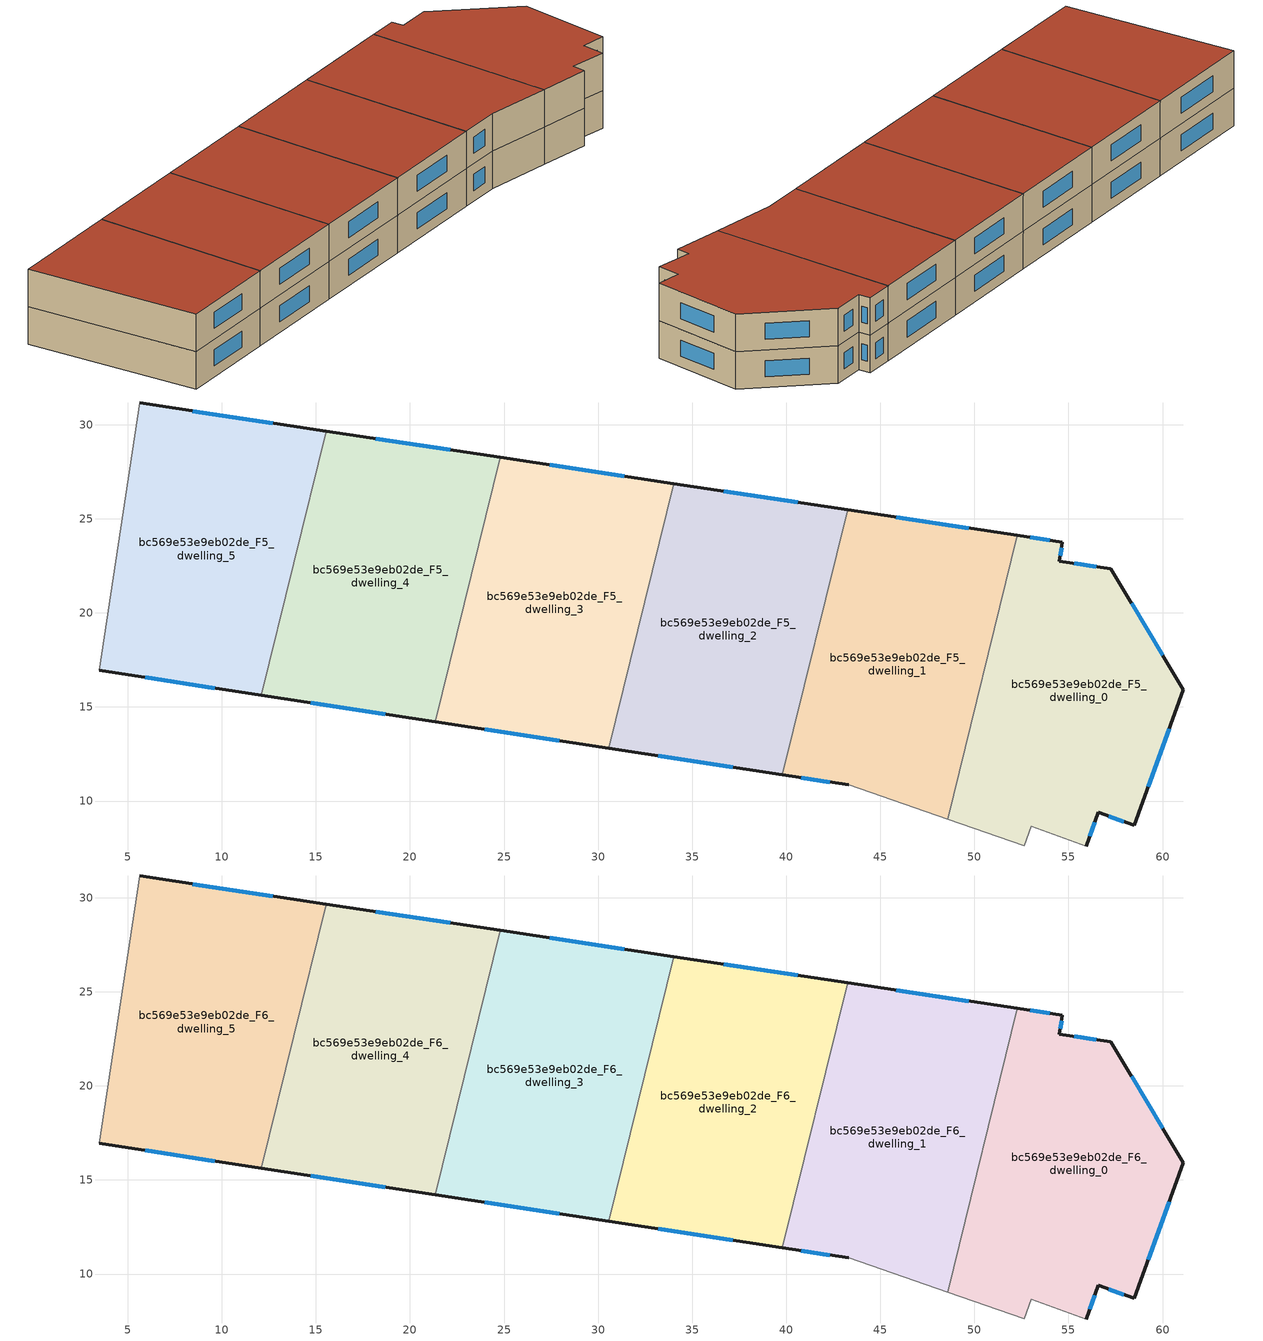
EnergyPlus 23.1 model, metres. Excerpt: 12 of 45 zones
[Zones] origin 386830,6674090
bc569e53e9eb02de_F5_dwelling_0
 floor to bc569e53e9eb02de_F4_dwelling_0 (EU_floor_Construction): 57.26,22.35 61.11,15.9 58.49,8.72 56.59,9.4 55.94,7.61 53.02,8.67 52.65,7.64 48.58,9.04 52.28,24.12 54.68,23.76 54.52,22.75 z15
 wall outside (EU_wall_Construction): 55.94,7.61 56.59,9.4 58.49,8.72 61.11,15.9 57.26,22.35 54.52,22.75 54.68,23.76 52.28,24.12 z15:18
 wall adiabatic (EU_wall_Construction): 48.58,9.04 52.65,7.64 53.02,8.67 55.94,7.61 z15:18
 wall to bc569e53e9eb02de_F5_dwelling_1 (EU_wall_Construction): 52.28,24.12 48.58,9.04 z15:18
 window (EU_Window_Construction): 59.24,10.77 60.36,13.85 / 57.13,9.2 57.95,8.91 / 56.12,8.12 56.4,8.89 / 53.99,23.86 52.97,24.02 / 54.57,23.04 54.63,23.47 / 56.47,22.46 55.3,22.63 / 60.01,17.74 58.36,20.51 z15.86:17.14
bc569e53e9eb02de_F5_dwelling_1
 floor to bc569e53e9eb02de_F4_dwelling_1 (EU_floor_Construction): 52.28,24.12 48.58,9.04 43.31,10.86 39.79,11.39 43.26,25.48 z15
 wall outside (EU_wall_Construction): 52.28,24.12 43.26,25.48 / 39.79,11.39 43.31,10.86 z15:18
 wall to bc569e53e9eb02de_F5_dwelling_2 (EU_wall_Construction): 43.26,25.48 39.79,11.39 z15:18
 wall adiabatic (EU_wall_Construction): 43.31,10.86 48.58,9.04 z15:18
 window (EU_Window_Construction): 49.71,24.51 45.84,25.09 / 40.8,11.24 42.31,11.01 z15.86:17.14
bc569e53e9eb02de_F5_dwelling_2
 floor to bc569e53e9eb02de_F4_dwelling_2 (EU_floor_Construction): 43.26,25.48 39.79,11.39 30.57,12.8 34.03,26.87 z15
 wall outside (EU_wall_Construction): 43.26,25.48 34.03,26.87 / 30.57,12.8 39.79,11.39 z15:18
 wall to bc569e53e9eb02de_F5_dwelling_3 (EU_wall_Construction): 34.03,26.87 30.57,12.8 z15:18
 window (EU_Window_Construction): 40.62,25.88 36.67,26.47 / 33.21,12.4 37.16,11.8 z15.86:17.14
bc569e53e9eb02de_F5_dwelling_3
 floor to bc569e53e9eb02de_F4_dwelling_3 (EU_floor_Construction): 34.03,26.87 30.57,12.8 21.34,14.21 24.79,28.27 z15
 wall outside (EU_wall_Construction): 34.03,26.87 24.79,28.27 / 21.34,14.21 30.57,12.8 z15:18
 wall to bc569e53e9eb02de_F5_dwelling_4 (EU_wall_Construction): 24.79,28.27 21.34,14.21 z15:18
 window (EU_Window_Construction): 31.39,27.27 27.43,27.87 / 23.97,13.81 27.93,13.21 z15.86:17.14
bc569e53e9eb02de_F5_dwelling_4
 floor to bc569e53e9eb02de_F4_dwelling_4 (EU_floor_Construction): 24.79,28.27 21.34,14.21 12.09,15.63 15.54,29.66 z15
 wall outside (EU_wall_Construction): 24.79,28.27 15.54,29.66 / 12.09,15.63 21.34,14.21 z15:18
 wall to bc569e53e9eb02de_F5_dwelling_5 (EU_wall_Construction): 15.54,29.66 12.09,15.63 z15:18
 window (EU_Window_Construction): 22.15,28.66 18.18,29.26 / 14.73,15.22 18.69,14.62 z15.86:17.14
bc569e53e9eb02de_F5_dwelling_5
 floor to bc569e53e9eb02de_F4_dwelling_5 (EU_floor_Construction): 15.54,29.66 12.09,15.63 3.48,16.94 5.63,31.16 z15
 wall outside (EU_wall_Construction): 15.54,29.66 5.63,31.16 / 3.48,16.94 12.09,15.63 z15:18
 wall adiabatic (EU_wall_Construction): 5.63,31.16 3.48,16.94 z15:18
 window (EU_Window_Construction): 12.71,30.09 8.46,30.73 / 5.94,16.57 9.63,16 z15.86:17.14
bc569e53e9eb02de_F6_dwelling_0
 floor to bc569e53e9eb02de_F5_dwelling_0 (EU_floor_Construction): 57.26,22.35 61.11,15.9 58.49,8.72 56.59,9.4 55.94,7.61 53.02,8.67 52.65,7.64 48.58,9.04 52.28,24.12 54.68,23.76 54.52,22.75 z18
 wall outside (EU_wall_Construction): 55.94,7.61 56.59,9.4 58.49,8.72 61.11,15.9 57.26,22.35 54.52,22.75 54.68,23.76 52.28,24.12 z18:21
 wall adiabatic (EU_wall_Construction): 48.58,9.04 52.65,7.64 53.02,8.67 55.94,7.61 z18:21
 wall to bc569e53e9eb02de_F6_dwelling_1 (EU_wall_Construction): 52.28,24.12 48.58,9.04 z18:21
 window (EU_Window_Construction): 59.24,10.77 60.36,13.85 / 57.13,9.2 57.95,8.91 / 56.12,8.12 56.4,8.89 / 53.99,23.86 52.97,24.02 / 54.57,23.04 54.63,23.47 / 56.47,22.46 55.3,22.63 / 60.01,17.74 58.36,20.51 z18.86:20.14
 roof outside (EU_roof_Construction): 58.49,8.72 61.11,15.9 57.26,22.35 54.52,22.75 54.68,23.76 52.28,24.12 48.58,9.04 52.65,7.64 53.02,8.67 55.94,7.61 56.59,9.4 z21
bc569e53e9eb02de_F6_dwelling_1
 floor to bc569e53e9eb02de_F5_dwelling_1 (EU_floor_Construction): 52.28,24.12 48.58,9.04 43.31,10.86 39.79,11.39 43.26,25.48 z18
 wall outside (EU_wall_Construction): 52.28,24.12 43.26,25.48 / 39.79,11.39 43.31,10.86 z18:21
 wall to bc569e53e9eb02de_F6_dwelling_2 (EU_wall_Construction): 43.26,25.48 39.79,11.39 z18:21
 wall adiabatic (EU_wall_Construction): 43.31,10.86 48.58,9.04 z18:21
 window (EU_Window_Construction): 49.71,24.51 45.84,25.09 / 40.8,11.24 42.31,11.01 z18.86:20.14
 roof outside (EU_roof_Construction): 48.58,9.04 52.28,24.12 43.26,25.48 39.79,11.39 43.31,10.86 z21
bc569e53e9eb02de_F6_dwelling_2
 floor to bc569e53e9eb02de_F5_dwelling_2 (EU_floor_Construction): 43.26,25.48 39.79,11.39 30.57,12.8 34.03,26.87 z18
 wall outside (EU_wall_Construction): 43.26,25.48 34.03,26.87 / 30.57,12.8 39.79,11.39 z18:21
 wall to bc569e53e9eb02de_F6_dwelling_3 (EU_wall_Construction): 34.03,26.87 30.57,12.8 z18:21
 window (EU_Window_Construction): 40.62,25.88 36.67,26.47 / 33.21,12.4 37.16,11.8 z18.86:20.14
 roof outside (EU_roof_Construction): 39.79,11.39 43.26,25.48 34.03,26.87 30.57,12.8 z21
bc569e53e9eb02de_F6_dwelling_3
 floor to bc569e53e9eb02de_F5_dwelling_3 (EU_floor_Construction): 34.03,26.87 30.57,12.8 21.34,14.21 24.79,28.27 z18
 wall outside (EU_wall_Construction): 34.03,26.87 24.79,28.27 / 21.34,14.21 30.57,12.8 z18:21
 wall to bc569e53e9eb02de_F6_dwelling_4 (EU_wall_Construction): 24.79,28.27 21.34,14.21 z18:21
 window (EU_Window_Construction): 31.39,27.27 27.43,27.87 / 23.97,13.81 27.93,13.21 z18.86:20.14
 roof outside (EU_roof_Construction): 30.57,12.8 34.03,26.87 24.79,28.27 21.34,14.21 z21
bc569e53e9eb02de_F6_dwelling_4
 floor to bc569e53e9eb02de_F5_dwelling_4 (EU_floor_Construction): 24.79,28.27 21.34,14.21 12.09,15.63 15.54,29.66 z18
 wall outside (EU_wall_Construction): 24.79,28.27 15.54,29.66 / 12.09,15.63 21.34,14.21 z18:21
 wall to bc569e53e9eb02de_F6_dwelling_5 (EU_wall_Construction): 15.54,29.66 12.09,15.63 z18:21
 window (EU_Window_Construction): 22.15,28.66 18.18,29.26 / 14.73,15.22 18.69,14.62 z18.86:20.14
 roof outside (EU_roof_Construction): 21.34,14.21 24.79,28.27 15.54,29.66 12.09,15.63 z21
bc569e53e9eb02de_F6_dwelling_5
 floor to bc569e53e9eb02de_F5_dwelling_5 (EU_floor_Construction): 15.54,29.66 12.09,15.63 3.48,16.94 5.63,31.16 z18
 wall outside (EU_wall_Construction): 15.54,29.66 5.63,31.16 / 3.48,16.94 12.09,15.63 z18:21
 wall adiabatic (EU_wall_Construction): 5.63,31.16 3.48,16.94 z18:21
 window (EU_Window_Construction): 12.71,30.09 8.46,30.73 / 5.94,16.57 9.63,16 z18.86:20.14
 roof outside (EU_roof_Construction): 12.09,15.63 15.54,29.66 5.63,31.16 3.48,16.94 z21
[Building]
EU S2 Campaign: North Axis=0; Terrain=City; Solar Distribution=FullExterior
[Site:Location]
Helsinki-Vantaa.AP: Latitude=60.317; Longitude=24.963; Time Zone=2; Elevation=54.6
[SizingPeriod:WeatherFileDays]
AnnualSizingPeriod: Begin Month=1; Begin Day of Month=1; End Month=12; End Day of Month=31; Day of Week for Start Day=Monday; Use Weather File Daylight Saving Period=No; Use Weather File Rain and Snow Indicators=No
[MATERIAL]
EU_InternalMass_Material: Roughness=MediumRough; Thickness=0.1; Conductivity=1; Density=1800; Specific Heat=900; Thermal Absorptance=0.9; Solar Absorptance=0.7; Visible Absorptance=0.7
[MATERIAL:NOMASS] Roughness=MediumRough; Thermal Absorptance=0.9; Solar Absorptance=0.7; Visible Absorptance=0.7
Name | Thermal Resistance
EU_wall_NoMass | 2.6932
EU_roof_NoMass | 3.19818
EU_floor_NoMass | 2.22482
[WINDOWMATERIAL:SIMPLEGLAZINGSYSTEM]
EU_Window_SimpleGlazing: UFactor=2.14966; Solar Heat Gain Coefficient=0.7; Visible Transmittance=0.7
[CONSTRUCTION]
EU_wall_Construction: EU_wall_NoMass
EU_roof_Construction: EU_roof_NoMass
EU_floor_Construction: EU_floor_NoMass
EU_Window_Construction: EU_Window_SimpleGlazing
EU_InternalMass_Construction: EU_InternalMass_Material
[ZONE] Type=1; Multiplier=1; Ceiling Height=autocalculate; Floor Area=autocalculate; Part of Total Floor Area=Yes
Name | Volume
bc569e53e9eb02de_F5_dwelling_0; bc569e53e9eb02de_F6_dwelling_0 | 404.209
bc569e53e9eb02de_F5_dwelling_1; bc569e53e9eb02de_F6_dwelling_1; bc569e53e9eb02de_F5_dwelling_3; bc569e53e9eb02de_F6_dwelling_3 | 404.198
bc569e53e9eb02de_F5_dwelling_2; bc569e53e9eb02de_F6_dwelling_2 | 404.221
bc569e53e9eb02de_F5_dwelling_4; bc569e53e9eb02de_F6_dwelling_4 | 404.187
bc569e53e9eb02de_F5_dwelling_5; bc569e53e9eb02de_F6_dwelling_5 | 404.208
[INTERNALMASS] Construction=EU_InternalMass_Construction
Name | Zone or ZoneList | Surface Area
bc569e53e9eb02de_F5_dwelling_0_EU_InternalMass | bc569e53e9eb02de_F5_dwelling_0 | 134.736
bc569e53e9eb02de_F5_dwelling_1_EU_InternalMass | bc569e53e9eb02de_F5_dwelling_1 | 134.733
bc569e53e9eb02de_F5_dwelling_2_EU_InternalMass | bc569e53e9eb02de_F5_dwelling_2 | 134.74
bc569e53e9eb02de_F5_dwelling_3_EU_InternalMass | bc569e53e9eb02de_F5_dwelling_3 | 134.733
bc569e53e9eb02de_F5_dwelling_4_EU_InternalMass | bc569e53e9eb02de_F5_dwelling_4 | 134.729
bc569e53e9eb02de_F5_dwelling_5_EU_InternalMass | bc569e53e9eb02de_F5_dwelling_5 | 134.736
bc569e53e9eb02de_F6_dwelling_0_EU_InternalMass | bc569e53e9eb02de_F6_dwelling_0 | 134.736
bc569e53e9eb02de_F6_dwelling_1_EU_InternalMass | bc569e53e9eb02de_F6_dwelling_1 | 134.733
bc569e53e9eb02de_F6_dwelling_2_EU_InternalMass | bc569e53e9eb02de_F6_dwelling_2 | 134.74
bc569e53e9eb02de_F6_dwelling_3_EU_InternalMass | bc569e53e9eb02de_F6_dwelling_3 | 134.733
bc569e53e9eb02de_F6_dwelling_4_EU_InternalMass | bc569e53e9eb02de_F6_dwelling_4 | 134.729
bc569e53e9eb02de_F6_dwelling_5_EU_InternalMass | bc569e53e9eb02de_F6_dwelling_5 | 134.736
[OTHEREQUIPMENT] Fuel Type=Electricity; Design Level Calculation Method=Watts/Area; Power per Zone Floor Area=1; Fraction Latent=0; Fraction Radiant=0; Fraction Lost=0; Carbon Dioxide Generation Rate=0; EndUse Subcategory=EU_Step8_InternalGains
Name | Zone or ZoneList or Space or SpaceList | Schedule
EU_Step8_InternalGain_bc569e53e9eb02de_F5_dwelling_0_f000 | bc569e53e9eb02de_F5_dwelling_0 | EU_Step8_GainSchedule_bc569e53e9eb02de_F5_dwelling_0_f000
EU_Step8_InternalGain_bc569e53e9eb02de_F5_dwelling_1_f000 | bc569e53e9eb02de_F5_dwelling_1 | EU_Step8_GainSchedule_bc569e53e9eb02de_F5_dwelling_1_f000
EU_Step8_InternalGain_bc569e53e9eb02de_F5_dwelling_2_f000 | bc569e53e9eb02de_F5_dwelling_2 | EU_Step8_GainSchedule_bc569e53e9eb02de_F5_dwelling_2_f000
EU_Step8_InternalGain_bc569e53e9eb02de_F5_dwelling_3_f000 | bc569e53e9eb02de_F5_dwelling_3 | EU_Step8_GainSchedule_bc569e53e9eb02de_F5_dwelling_3_f000
EU_Step8_InternalGain_bc569e53e9eb02de_F5_dwelling_4_f000 | bc569e53e9eb02de_F5_dwelling_4 | EU_Step8_GainSchedule_bc569e53e9eb02de_F5_dwelling_4_f000
EU_Step8_InternalGain_bc569e53e9eb02de_F5_dwelling_5_f000 | bc569e53e9eb02de_F5_dwelling_5 | EU_Step8_GainSchedule_bc569e53e9eb02de_F5_dwelling_5_f000
EU_Step8_InternalGain_bc569e53e9eb02de_F6_dwelling_0_f000 | bc569e53e9eb02de_F6_dwelling_0 | EU_Step8_GainSchedule_bc569e53e9eb02de_F6_dwelling_0_f000
EU_Step8_InternalGain_bc569e53e9eb02de_F6_dwelling_1_f000 | bc569e53e9eb02de_F6_dwelling_1 | EU_Step8_GainSchedule_bc569e53e9eb02de_F6_dwelling_1_f000
EU_Step8_InternalGain_bc569e53e9eb02de_F6_dwelling_2_f000 | bc569e53e9eb02de_F6_dwelling_2 | EU_Step8_GainSchedule_bc569e53e9eb02de_F6_dwelling_2_f000
EU_Step8_InternalGain_bc569e53e9eb02de_F6_dwelling_3_f000 | bc569e53e9eb02de_F6_dwelling_3 | EU_Step8_GainSchedule_bc569e53e9eb02de_F6_dwelling_3_f000
EU_Step8_InternalGain_bc569e53e9eb02de_F6_dwelling_4_f000 | bc569e53e9eb02de_F6_dwelling_4 | EU_Step8_GainSchedule_bc569e53e9eb02de_F6_dwelling_4_f000
EU_Step8_InternalGain_bc569e53e9eb02de_F6_dwelling_5_f000 | bc569e53e9eb02de_F6_dwelling_5 | EU_Step8_GainSchedule_bc569e53e9eb02de_F6_dwelling_5_f000
[ZONEVENTILATION:DESIGNFLOWRATE] Schedule=EU_AlwaysOn; Design Flow Rate Calculation Method=AirChanges/Hour; Air Changes per Hour=0.586271; Ventilation Type=Natural; Fan Pressure Rise=0; Fan Total Efficiency=1; Constant Term Coefficient=1; Temperature Term Coefficient=0; Velocity Term Coefficient=0; Velocity Squared Term Coefficient=0; Minimum Indoor Temperature=-100; Maximum Indoor Temperature=100; Delta Temperature=-100; Minimum Outdoor Temperature=-100; Maximum Outdoor Temperature=100; Maximum Wind Speed=40
Name | Zone or ZoneList or Space or SpaceList
EU_ConstantAir_bc569e53e9eb02de_F5_dwelling_0 | bc569e53e9eb02de_F5_dwelling_0
EU_ConstantAir_bc569e53e9eb02de_F5_dwelling_1 | bc569e53e9eb02de_F5_dwelling_1
EU_ConstantAir_bc569e53e9eb02de_F5_dwelling_2 | bc569e53e9eb02de_F5_dwelling_2
EU_ConstantAir_bc569e53e9eb02de_F5_dwelling_3 | bc569e53e9eb02de_F5_dwelling_3
EU_ConstantAir_bc569e53e9eb02de_F5_dwelling_4 | bc569e53e9eb02de_F5_dwelling_4
EU_ConstantAir_bc569e53e9eb02de_F5_dwelling_5 | bc569e53e9eb02de_F5_dwelling_5
EU_ConstantAir_bc569e53e9eb02de_F6_dwelling_0 | bc569e53e9eb02de_F6_dwelling_0
EU_ConstantAir_bc569e53e9eb02de_F6_dwelling_1 | bc569e53e9eb02de_F6_dwelling_1
EU_ConstantAir_bc569e53e9eb02de_F6_dwelling_2 | bc569e53e9eb02de_F6_dwelling_2
EU_ConstantAir_bc569e53e9eb02de_F6_dwelling_3 | bc569e53e9eb02de_F6_dwelling_3
EU_ConstantAir_bc569e53e9eb02de_F6_dwelling_4 | bc569e53e9eb02de_F6_dwelling_4
EU_ConstantAir_bc569e53e9eb02de_F6_dwelling_5 | bc569e53e9eb02de_F6_dwelling_5
[HVACTEMPLATE:THERMOSTAT] Constant Heating Setpoint=20; Constant Cooling Setpoint=50
EU_HeatOnly_bc569e53e9eb02de_F0_dwelling_0; EU_HeatOnly_bc569e53e9eb02de_F0_dwelling_1; EU_HeatOnly_bc569e53e9eb02de_F0_dwelling_2; EU_HeatOnly_bc569e53e9eb02de_F0_dwelling_3; EU_HeatOnly_bc569e53e9eb02de_F0_dwelling_4; EU_HeatOnly_bc569e53e9eb02de_F0_dwelling_5; EU_HeatOnly_bc569e53e9eb02de_F0_dwelling_6; EU_HeatOnly_bc569e53e9eb02de_F1_dwelling_0; EU_HeatOnly_bc569e53e9eb02de_F1_dwelling_1; EU_HeatOnly_bc569e53e9eb02de_F1_dwelling_2; EU_HeatOnly_bc569e53e9eb02de_F1_dwelling_3; EU_HeatOnly_bc569e53e9eb02de_F1_dwelling_4; EU_HeatOnly_bc569e53e9eb02de_F1_dwelling_5; EU_HeatOnly_bc569e53e9eb02de_F1_dwelling_6; EU_HeatOnly_bc569e53e9eb02de_F2_dwelling_0; EU_HeatOnly_bc569e53e9eb02de_F2_dwelling_1; EU_HeatOnly_bc569e53e9eb02de_F2_dwelling_2; EU_HeatOnly_bc569e53e9eb02de_F2_dwelling_3; EU_HeatOnly_bc569e53e9eb02de_F2_dwelling_4; EU_HeatOnly_bc569e53e9eb02de_F2_dwelling_5; EU_HeatOnly_bc569e53e9eb02de_F2_dwelling_6; EU_HeatOnly_bc569e53e9eb02de_F3_dwelling_0; EU_HeatOnly_bc569e53e9eb02de_F3_dwelling_1; EU_HeatOnly_bc569e53e9eb02de_F3_dwelling_2; EU_HeatOnly_bc569e53e9eb02de_F3_dwelling_3; EU_HeatOnly_bc569e53e9eb02de_F3_dwelling_4; EU_HeatOnly_bc569e53e9eb02de_F3_dwelling_5; EU_HeatOnly_bc569e53e9eb02de_F4_dwelling_0; EU_HeatOnly_bc569e53e9eb02de_F4_dwelling_1; EU_HeatOnly_bc569e53e9eb02de_F4_dwelling_2; EU_HeatOnly_bc569e53e9eb02de_F4_dwelling_3; EU_HeatOnly_bc569e53e9eb02de_F4_dwelling_4; EU_HeatOnly_bc569e53e9eb02de_F4_dwelling_5; EU_HeatOnly_bc569e53e9eb02de_F5_dwelling_0; EU_HeatOnly_bc569e53e9eb02de_F5_dwelling_1; EU_HeatOnly_bc569e53e9eb02de_F5_dwelling_2; EU_HeatOnly_bc569e53e9eb02de_F5_dwelling_3; EU_HeatOnly_bc569e53e9eb02de_F5_dwelling_4; EU_HeatOnly_bc569e53e9eb02de_F5_dwelling_5; EU_HeatOnly_bc569e53e9eb02de_F6_dwelling_0; EU_HeatOnly_bc569e53e9eb02de_F6_dwelling_1; EU_HeatOnly_bc569e53e9eb02de_F6_dwelling_2; EU_HeatOnly_bc569e53e9eb02de_F6_dwelling_3; EU_HeatOnly_bc569e53e9eb02de_F6_dwelling_4; EU_HeatOnly_bc569e53e9eb02de_F6_dwelling_5
[HVACTEMPLATE:ZONE:IDEALLOADSAIRSYSTEM] System Availability Schedule=EU_AlwaysOn; Maximum Heating Supply Air Temperature=50; Minimum Cooling Supply Air Temperature=13; Maximum Heating Supply Air Humidity Ratio=0.0156; Minimum Cooling Supply Air Humidity Ratio=0.0077; Heating Limit=NoLimit; Cooling Limit=NoLimit; Heating Availability Schedule=EU_AlwaysOn; Cooling Availability Schedule=EU_CoolingOff; Dehumidification Control Type=ConstantSensibleHeatRatio; Cooling Sensible Heat Ratio=0.7; Dehumidification Setpoint=60; Humidification Control Type=None; Humidification Setpoint=30; Outdoor Air Method=None; Outdoor Air Flow Rate per Person=0.00944; Outdoor Air Flow Rate per Zone Floor Area=0; Outdoor Air Flow Rate per Zone=0; Demand Controlled Ventilation Type=None; Outdoor Air Economizer Type=NoEconomizer; Heat Recovery Type=None; Sensible Heat Recovery Effectiveness=0.7; Latent Heat Recovery Effectiveness=0.65
Name | Template Thermostat
bc569e53e9eb02de_F5_dwelling_0 | EU_HeatOnly_bc569e53e9eb02de_F5_dwelling_0
bc569e53e9eb02de_F5_dwelling_1 | EU_HeatOnly_bc569e53e9eb02de_F5_dwelling_1
bc569e53e9eb02de_F5_dwelling_2 | EU_HeatOnly_bc569e53e9eb02de_F5_dwelling_2
bc569e53e9eb02de_F5_dwelling_3 | EU_HeatOnly_bc569e53e9eb02de_F5_dwelling_3
bc569e53e9eb02de_F5_dwelling_4 | EU_HeatOnly_bc569e53e9eb02de_F5_dwelling_4
bc569e53e9eb02de_F5_dwelling_5 | EU_HeatOnly_bc569e53e9eb02de_F5_dwelling_5
bc569e53e9eb02de_F6_dwelling_0 | EU_HeatOnly_bc569e53e9eb02de_F6_dwelling_0
bc569e53e9eb02de_F6_dwelling_1 | EU_HeatOnly_bc569e53e9eb02de_F6_dwelling_1
bc569e53e9eb02de_F6_dwelling_2 | EU_HeatOnly_bc569e53e9eb02de_F6_dwelling_2
bc569e53e9eb02de_F6_dwelling_3 | EU_HeatOnly_bc569e53e9eb02de_F6_dwelling_3
bc569e53e9eb02de_F6_dwelling_4 | EU_HeatOnly_bc569e53e9eb02de_F6_dwelling_4
bc569e53e9eb02de_F6_dwelling_5 | EU_HeatOnly_bc569e53e9eb02de_F6_dwelling_5
[SIZING:ZONE] Zone Cooling Design Supply Air Temperature Input Method=SupplyAirTemperature; Zone Cooling Design Supply Air Temperature=13; Zone Heating Design Supply Air Temperature Input Method=SupplyAirTemperature; Zone Heating Design Supply Air Temperature=50; Zone Cooling Design Supply Air Humidity Ratio=0.008; Zone Heating Design Supply Air Humidity Ratio=0.008; Cooling Design Air Flow Method=DesignDay; Cooling Design Air Flow Rate=0; Cooling Minimum Air Flow per Zone Floor Area=0.000762; Cooling Minimum Air Flow=0; Cooling Minimum Air Flow Fraction=0.2; Heating Design Air Flow Method=DesignDay; Heating Design Air Flow Rate=0; Heating Maximum Air Flow per Zone Floor Area=0.002032; Heating Maximum Air Flow=0.141576; Heating Maximum Air Flow Fraction=0.3; Account for Dedicated Outdoor Air System=No; Dedicated Outdoor Air System Control Strategy=NeutralSupplyAir; Dedicated Outdoor Air Low Setpoint Temperature for Design=autosize; Dedicated Outdoor Air High Setpoint Temperature for Design=autosize; Zone Load Sizing Method=Sensible Load Only No Latent Load; Zone Latent Cooling Design Supply Air Humidity Ratio Input Method=HumidityRatioDifference; Zone Cooling Design Supply Air Humidity Ratio Difference=0.005; Zone Latent Heating Design Supply Air Humidity Ratio Input Method=HumidityRatioDifference; Zone Humidification Design Supply Air Humidity Ratio Difference=0.005
bc569e53e9eb02de_F5_dwelling_0; bc569e53e9eb02de_F5_dwelling_1; bc569e53e9eb02de_F5_dwelling_2; bc569e53e9eb02de_F5_dwelling_3; bc569e53e9eb02de_F5_dwelling_4; bc569e53e9eb02de_F5_dwelling_5; bc569e53e9eb02de_F6_dwelling_0; bc569e53e9eb02de_F6_dwelling_1; bc569e53e9eb02de_F6_dwelling_2; bc569e53e9eb02de_F6_dwelling_3; bc569e53e9eb02de_F6_dwelling_4; bc569e53e9eb02de_F6_dwelling_5
[SCHEDULE:CONSTANT]
Name | Hourly Value
EU_AlwaysOn | 1
EU_CoolingOff | 0
[SCHEDULE:FILE] Column Number=1; Rows to Skip at Top=0; Number of Hours of Data=8760; Column Separator=Comma; Interpolate to Timestep=No; Minutes per Item=60; Adjust Schedule for Daylight Savings=Yes
Name | File
EU_Step8_GainSchedule_bc569e53e9eb02de_F5_dwelling_0_f000 | ../../schedules/bc569e53e9eb02de/bc569e53e9eb02de_F5_dwelling_0_f000_gain.csv
EU_Step8_GainSchedule_bc569e53e9eb02de_F5_dwelling_1_f000 | ../../schedules/bc569e53e9eb02de/bc569e53e9eb02de_F5_dwelling_1_f000_gain.csv
EU_Step8_GainSchedule_bc569e53e9eb02de_F5_dwelling_2_f000 | ../../schedules/bc569e53e9eb02de/bc569e53e9eb02de_F5_dwelling_2_f000_gain.csv
EU_Step8_GainSchedule_bc569e53e9eb02de_F5_dwelling_3_f000 | ../../schedules/bc569e53e9eb02de/bc569e53e9eb02de_F5_dwelling_3_f000_gain.csv
EU_Step8_GainSchedule_bc569e53e9eb02de_F5_dwelling_4_f000 | ../../schedules/bc569e53e9eb02de/bc569e53e9eb02de_F5_dwelling_4_f000_gain.csv
EU_Step8_GainSchedule_bc569e53e9eb02de_F5_dwelling_5_f000 | ../../schedules/bc569e53e9eb02de/bc569e53e9eb02de_F5_dwelling_5_f000_gain.csv
EU_Step8_GainSchedule_bc569e53e9eb02de_F6_dwelling_0_f000 | ../../schedules/bc569e53e9eb02de/bc569e53e9eb02de_F6_dwelling_0_f000_gain.csv
EU_Step8_GainSchedule_bc569e53e9eb02de_F6_dwelling_1_f000 | ../../schedules/bc569e53e9eb02de/bc569e53e9eb02de_F6_dwelling_1_f000_gain.csv
EU_Step8_GainSchedule_bc569e53e9eb02de_F6_dwelling_2_f000 | ../../schedules/bc569e53e9eb02de/bc569e53e9eb02de_F6_dwelling_2_f000_gain.csv
EU_Step8_GainSchedule_bc569e53e9eb02de_F6_dwelling_3_f000 | ../../schedules/bc569e53e9eb02de/bc569e53e9eb02de_F6_dwelling_3_f000_gain.csv
EU_Step8_GainSchedule_bc569e53e9eb02de_F6_dwelling_4_f000 | ../../schedules/bc569e53e9eb02de/bc569e53e9eb02de_F6_dwelling_4_f000_gain.csv
EU_Step8_GainSchedule_bc569e53e9eb02de_F6_dwelling_5_f000 | ../../schedules/bc569e53e9eb02de/bc569e53e9eb02de_F6_dwelling_5_f000_gain.csv
